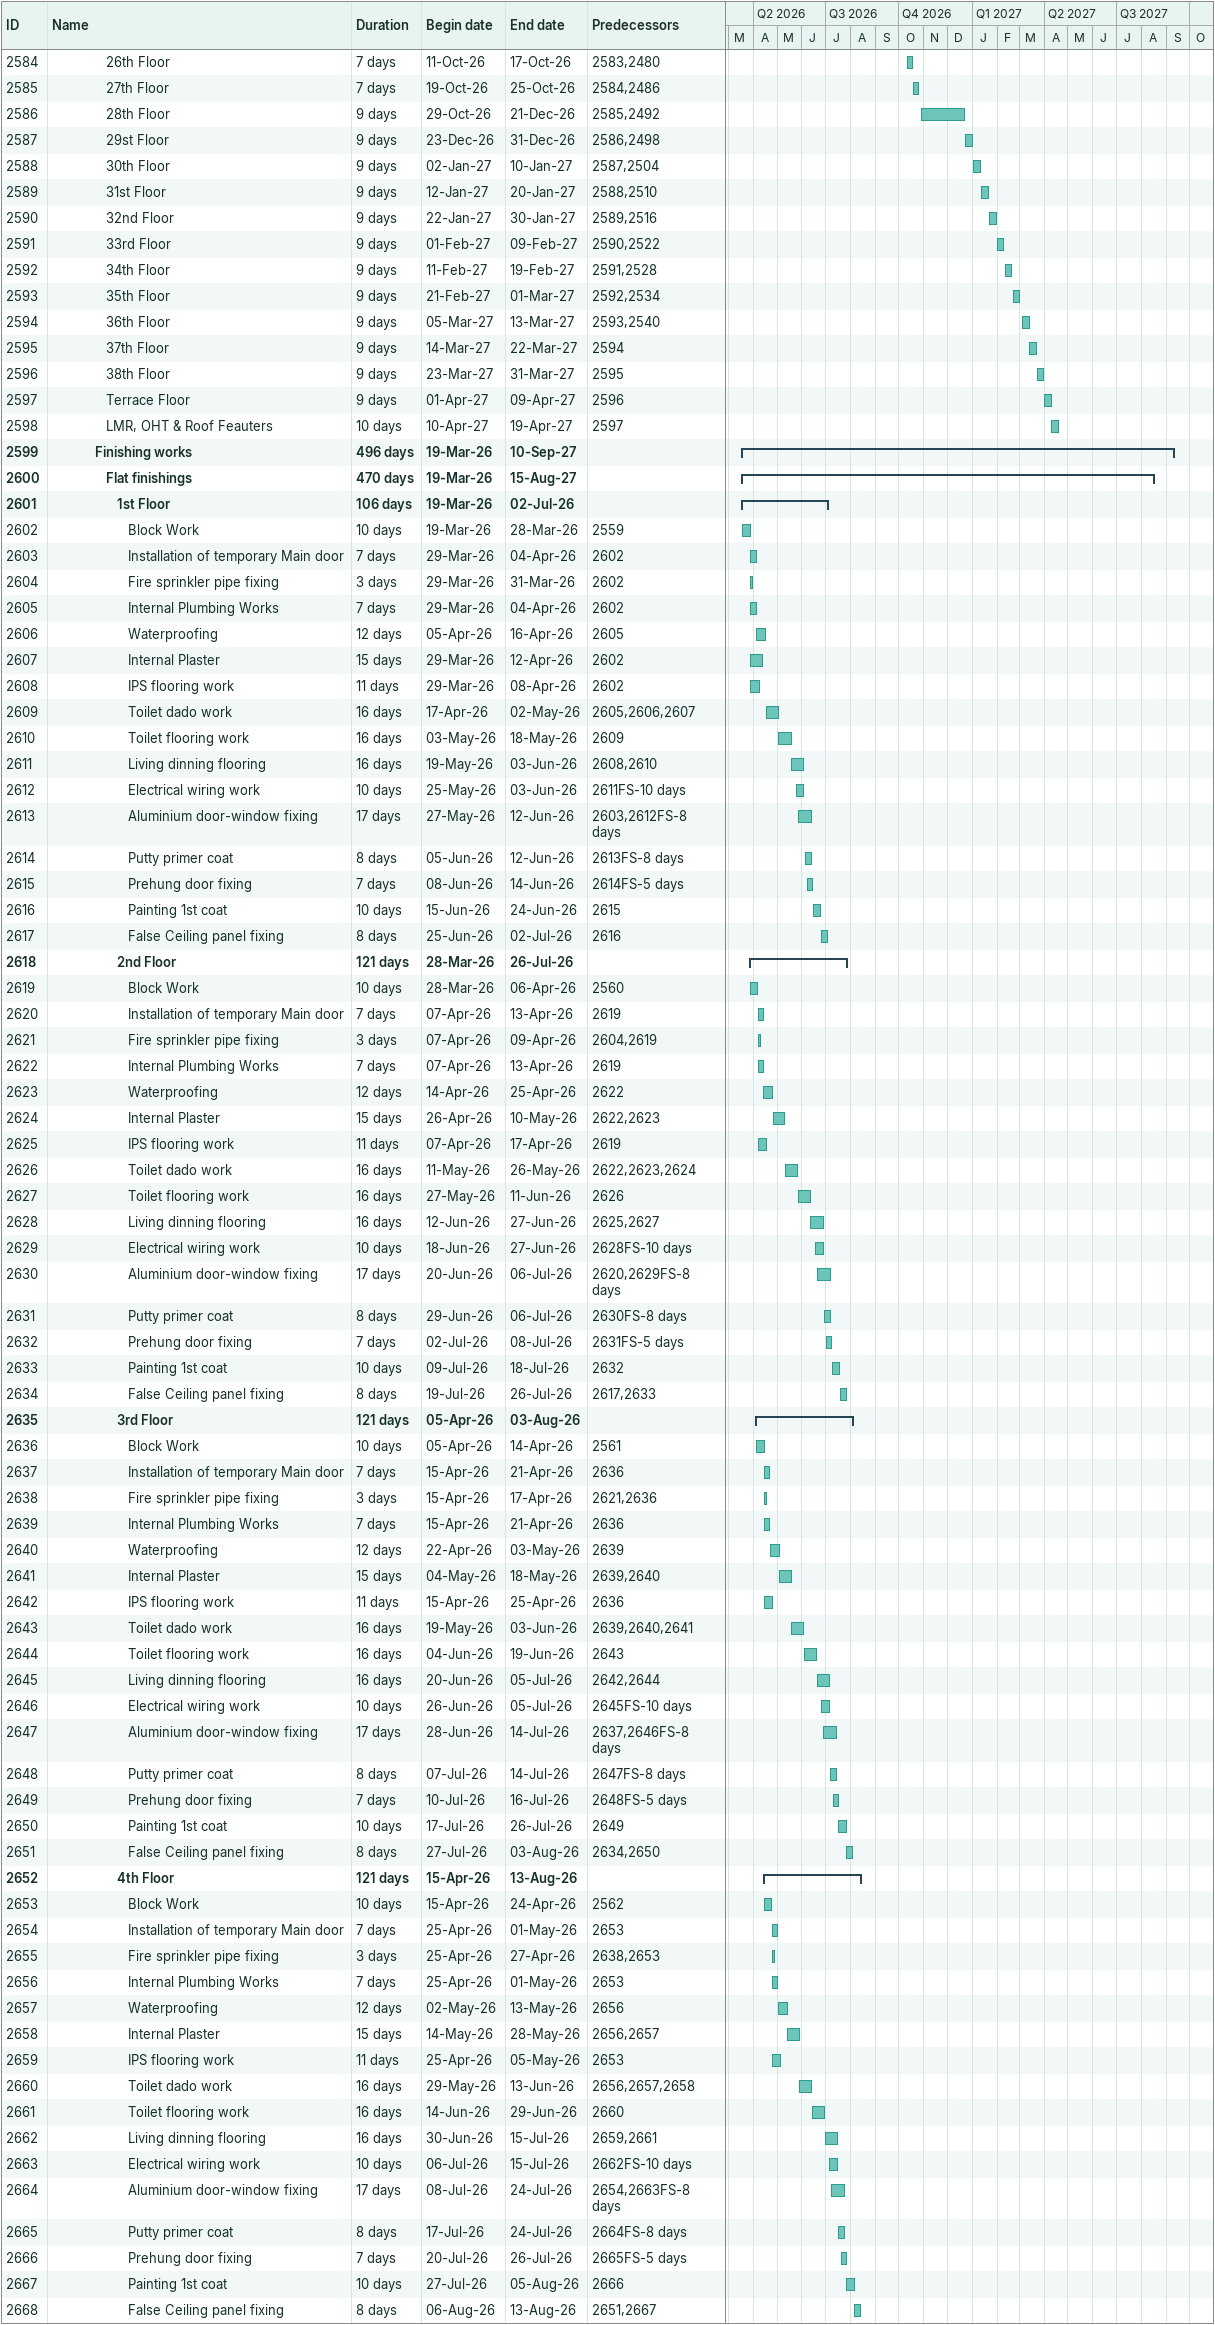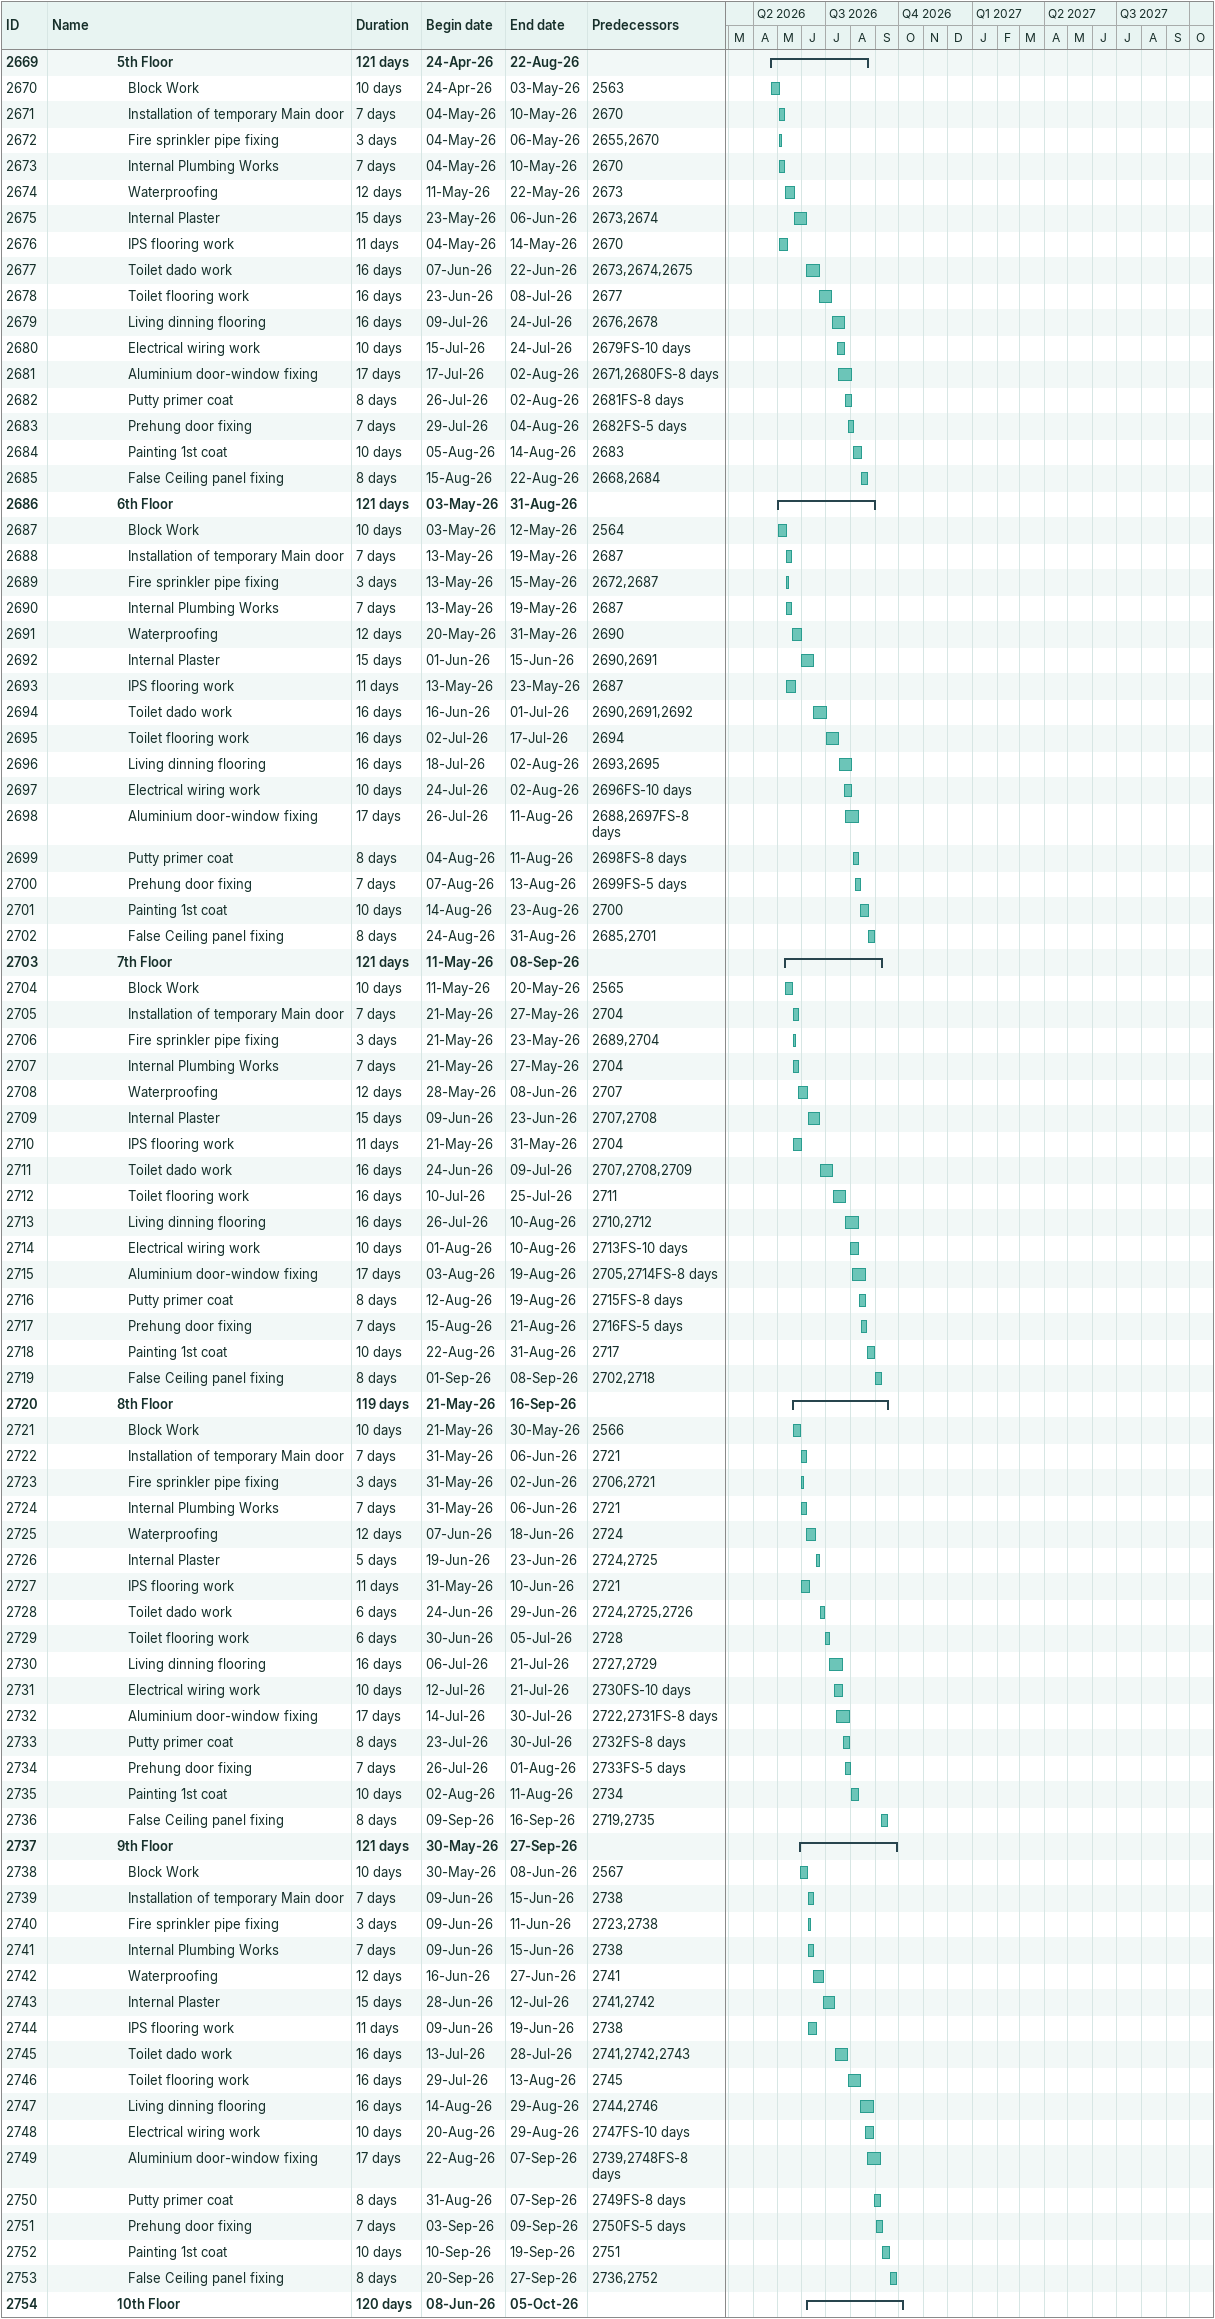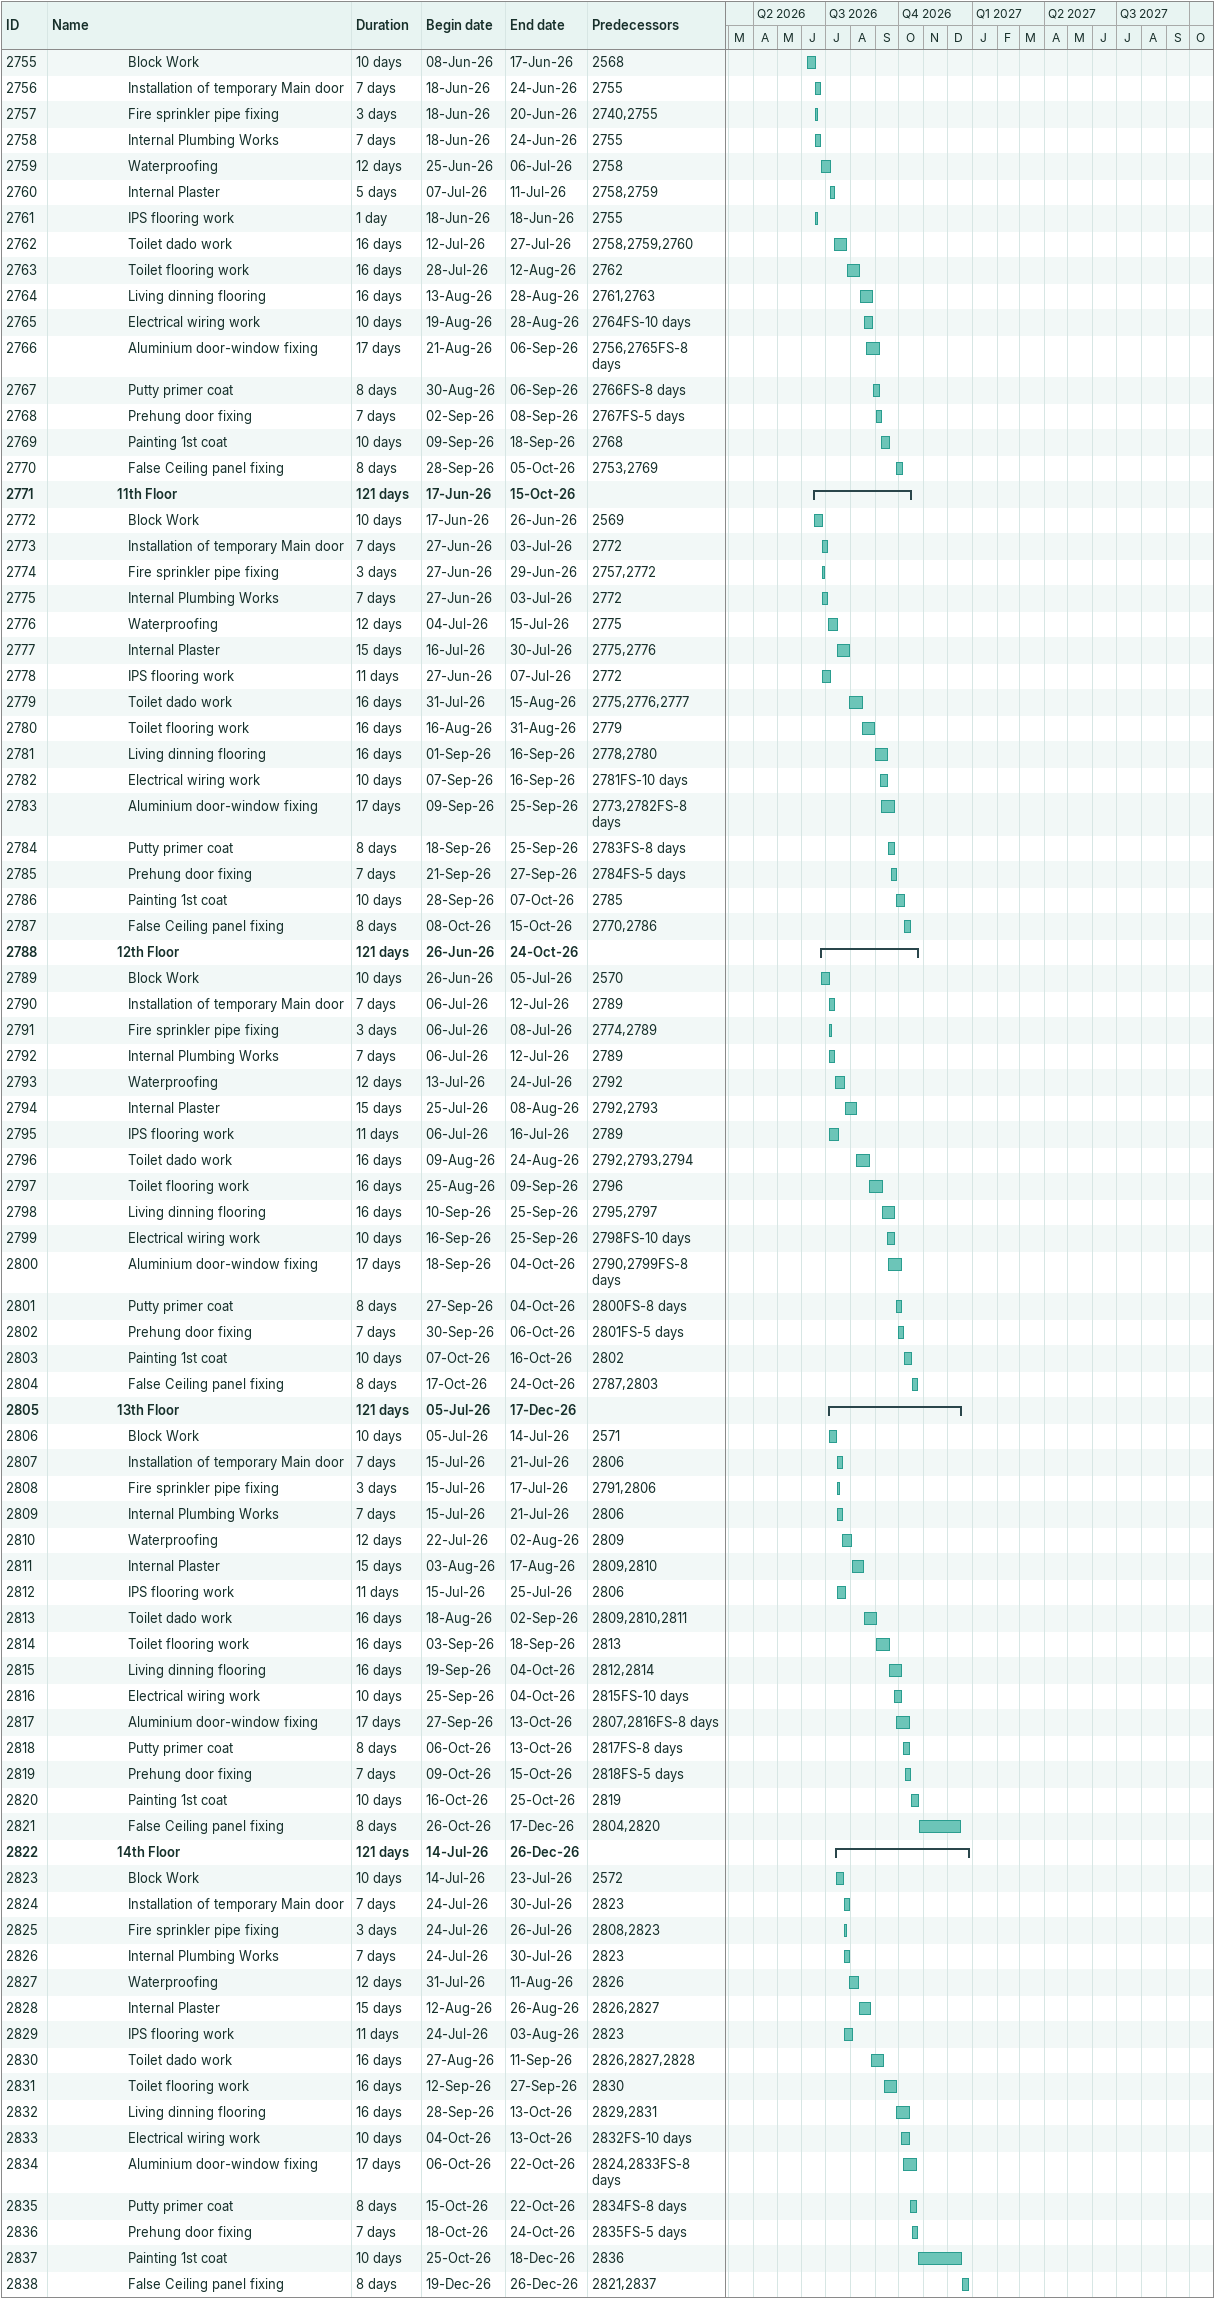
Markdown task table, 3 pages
| ID | Level | Task | Duration | Start | Finish | Predecessors |
|---|---|---|---|---|---|---|
| 2584 | 6 | 26th Floor | 7d | 2026-10-11 | 2026-10-17 | 2583, 2480 |
| 2585 | 6 | 27th Floor | 7d | 2026-10-19 | 2026-10-25 | 2584, 2486 |
| 2586 | 6 | 28th Floor | 9d | 2026-10-29 | 2026-12-21 | 2585, 2492 |
| 2587 | 6 | 29st Floor | 9d | 2026-12-23 | 2026-12-31 | 2586, 2498 |
| 2588 | 6 | 30th Floor | 9d | 2027-01-02 | 2027-01-10 | 2587, 2504 |
| 2589 | 6 | 31st Floor | 9d | 2027-01-12 | 2027-01-20 | 2588, 2510 |
| 2590 | 6 | 32nd Floor | 9d | 2027-01-22 | 2027-01-30 | 2589, 2516 |
| 2591 | 6 | 33rd Floor | 9d | 2027-02-01 | 2027-02-09 | 2590, 2522 |
| 2592 | 6 | 34th Floor | 9d | 2027-02-11 | 2027-02-19 | 2591, 2528 |
| 2593 | 6 | 35th Floor | 9d | 2027-02-21 | 2027-03-01 | 2592, 2534 |
| 2594 | 6 | 36th Floor | 9d | 2027-03-05 | 2027-03-13 | 2593, 2540 |
| 2595 | 6 | 37th Floor | 9d | 2027-03-14 | 2027-03-22 | 2594 |
| 2596 | 6 | 38th Floor | 9d | 2027-03-23 | 2027-03-31 | 2595 |
| 2597 | 6 | Terrace Floor | 9d | 2027-04-01 | 2027-04-09 | 2596 |
| 2598 | 6 | LMR, OHT & Roof Feauters | 10d | 2027-04-10 | 2027-04-19 | 2597 |
| 2599 | 5 | **Finishing works** | 496d | 2026-03-19 | 2027-09-10 |  |
| 2600 | 6 | **Flat finishings** | 470d | 2026-03-19 | 2027-08-15 |  |
| 2601 | 7 | **1st Floor** | 106d | 2026-03-19 | 2026-07-02 |  |
| 2602 | 8 | Block Work | 10d | 2026-03-19 | 2026-03-28 | 2559 |
| 2603 | 8 | Installation of temporary Main door | 7d | 2026-03-29 | 2026-04-04 | 2602 |
| 2604 | 8 | Fire sprinkler pipe fixing | 3d | 2026-03-29 | 2026-03-31 | 2602 |
| 2605 | 8 | Internal Plumbing Works | 7d | 2026-03-29 | 2026-04-04 | 2602 |
| 2606 | 8 | Waterproofing | 12d | 2026-04-05 | 2026-04-16 | 2605 |
| 2607 | 8 | Internal Plaster | 15d | 2026-03-29 | 2026-04-12 | 2602 |
| 2608 | 8 | IPS flooring work | 11d | 2026-03-29 | 2026-04-08 | 2602 |
| 2609 | 8 | Toilet dado work | 16d | 2026-04-17 | 2026-05-02 | 2605, 2606, 2607 |
| 2610 | 8 | Toilet flooring work | 16d | 2026-05-03 | 2026-05-18 | 2609 |
| 2611 | 8 | Living dinning flooring | 16d | 2026-05-19 | 2026-06-03 | 2608, 2610 |
| 2612 | 8 | Electrical wiring work | 10d | 2026-05-25 | 2026-06-03 | 2611FS-10d |
| 2613 | 8 | Aluminium door-window fixing | 17d | 2026-05-27 | 2026-06-12 | 2603, 2612FS-8d |
| 2614 | 8 | Putty primer coat | 8d | 2026-06-05 | 2026-06-12 | 2613FS-8d |
| 2615 | 8 | Prehung door fixing | 7d | 2026-06-08 | 2026-06-14 | 2614FS-5d |
| 2616 | 8 | Painting 1st coat | 10d | 2026-06-15 | 2026-06-24 | 2615 |
| 2617 | 8 | False Ceiling panel fixing | 8d | 2026-06-25 | 2026-07-02 | 2616 |
| 2618 | 7 | **2nd Floor** | 121d | 2026-03-28 | 2026-07-26 |  |
| 2619 | 8 | Block Work | 10d | 2026-03-28 | 2026-04-06 | 2560 |
| 2620 | 8 | Installation of temporary Main door | 7d | 2026-04-07 | 2026-04-13 | 2619 |
| 2621 | 8 | Fire sprinkler pipe fixing | 3d | 2026-04-07 | 2026-04-09 | 2604, 2619 |
| 2622 | 8 | Internal Plumbing Works | 7d | 2026-04-07 | 2026-04-13 | 2619 |
| 2623 | 8 | Waterproofing | 12d | 2026-04-14 | 2026-04-25 | 2622 |
| 2624 | 8 | Internal Plaster | 15d | 2026-04-26 | 2026-05-10 | 2622, 2623 |
| 2625 | 8 | IPS flooring work | 11d | 2026-04-07 | 2026-04-17 | 2619 |
| 2626 | 8 | Toilet dado work | 16d | 2026-05-11 | 2026-05-26 | 2622, 2623, 2624 |
| 2627 | 8 | Toilet flooring work | 16d | 2026-05-27 | 2026-06-11 | 2626 |
| 2628 | 8 | Living dinning flooring | 16d | 2026-06-12 | 2026-06-27 | 2625, 2627 |
| 2629 | 8 | Electrical wiring work | 10d | 2026-06-18 | 2026-06-27 | 2628FS-10d |
| 2630 | 8 | Aluminium door-window fixing | 17d | 2026-06-20 | 2026-07-06 | 2620, 2629FS-8d |
| 2631 | 8 | Putty primer coat | 8d | 2026-06-29 | 2026-07-06 | 2630FS-8d |
| 2632 | 8 | Prehung door fixing | 7d | 2026-07-02 | 2026-07-08 | 2631FS-5d |
| 2633 | 8 | Painting 1st coat | 10d | 2026-07-09 | 2026-07-18 | 2632 |
| 2634 | 8 | False Ceiling panel fixing | 8d | 2026-07-19 | 2026-07-26 | 2617, 2633 |
| 2635 | 7 | **3rd Floor** | 121d | 2026-04-05 | 2026-08-03 |  |
| 2636 | 8 | Block Work | 10d | 2026-04-05 | 2026-04-14 | 2561 |
| 2637 | 8 | Installation of temporary Main door | 7d | 2026-04-15 | 2026-04-21 | 2636 |
| 2638 | 8 | Fire sprinkler pipe fixing | 3d | 2026-04-15 | 2026-04-17 | 2621, 2636 |
| 2639 | 8 | Internal Plumbing Works | 7d | 2026-04-15 | 2026-04-21 | 2636 |
| 2640 | 8 | Waterproofing | 12d | 2026-04-22 | 2026-05-03 | 2639 |
| 2641 | 8 | Internal Plaster | 15d | 2026-05-04 | 2026-05-18 | 2639, 2640 |
| 2642 | 8 | IPS flooring work | 11d | 2026-04-15 | 2026-04-25 | 2636 |
| 2643 | 8 | Toilet dado work | 16d | 2026-05-19 | 2026-06-03 | 2639, 2640, 2641 |
| 2644 | 8 | Toilet flooring work | 16d | 2026-06-04 | 2026-06-19 | 2643 |
| 2645 | 8 | Living dinning flooring | 16d | 2026-06-20 | 2026-07-05 | 2642, 2644 |
| 2646 | 8 | Electrical wiring work | 10d | 2026-06-26 | 2026-07-05 | 2645FS-10d |
| 2647 | 8 | Aluminium door-window fixing | 17d | 2026-06-28 | 2026-07-14 | 2637, 2646FS-8d |
| 2648 | 8 | Putty primer coat | 8d | 2026-07-07 | 2026-07-14 | 2647FS-8d |
| 2649 | 8 | Prehung door fixing | 7d | 2026-07-10 | 2026-07-16 | 2648FS-5d |
| 2650 | 8 | Painting 1st coat | 10d | 2026-07-17 | 2026-07-26 | 2649 |
| 2651 | 8 | False Ceiling panel fixing | 8d | 2026-07-27 | 2026-08-03 | 2634, 2650 |
| 2652 | 7 | **4th Floor** | 121d | 2026-04-15 | 2026-08-13 |  |
| 2653 | 8 | Block Work | 10d | 2026-04-15 | 2026-04-24 | 2562 |
| 2654 | 8 | Installation of temporary Main door | 7d | 2026-04-25 | 2026-05-01 | 2653 |
| 2655 | 8 | Fire sprinkler pipe fixing | 3d | 2026-04-25 | 2026-04-27 | 2638, 2653 |
| 2656 | 8 | Internal Plumbing Works | 7d | 2026-04-25 | 2026-05-01 | 2653 |
| 2657 | 8 | Waterproofing | 12d | 2026-05-02 | 2026-05-13 | 2656 |
| 2658 | 8 | Internal Plaster | 15d | 2026-05-14 | 2026-05-28 | 2656, 2657 |
| 2659 | 8 | IPS flooring work | 11d | 2026-04-25 | 2026-05-05 | 2653 |
| 2660 | 8 | Toilet dado work | 16d | 2026-05-29 | 2026-06-13 | 2656, 2657, 2658 |
| 2661 | 8 | Toilet flooring work | 16d | 2026-06-14 | 2026-06-29 | 2660 |
| 2662 | 8 | Living dinning flooring | 16d | 2026-06-30 | 2026-07-15 | 2659, 2661 |
| 2663 | 8 | Electrical wiring work | 10d | 2026-07-06 | 2026-07-15 | 2662FS-10d |
| 2664 | 8 | Aluminium door-window fixing | 17d | 2026-07-08 | 2026-07-24 | 2654, 2663FS-8d |
| 2665 | 8 | Putty primer coat | 8d | 2026-07-17 | 2026-07-24 | 2664FS-8d |
| 2666 | 8 | Prehung door fixing | 7d | 2026-07-20 | 2026-07-26 | 2665FS-5d |
| 2667 | 8 | Painting 1st coat | 10d | 2026-07-27 | 2026-08-05 | 2666 |
| 2668 | 8 | False Ceiling panel fixing | 8d | 2026-08-06 | 2026-08-13 | 2651, 2667 |
| 2669 | 7 | **5th Floor** | 121d | 2026-04-24 | 2026-08-22 |  |
| 2670 | 8 | Block Work | 10d | 2026-04-24 | 2026-05-03 | 2563 |
| 2671 | 8 | Installation of temporary Main door | 7d | 2026-05-04 | 2026-05-10 | 2670 |
| 2672 | 8 | Fire sprinkler pipe fixing | 3d | 2026-05-04 | 2026-05-06 | 2655, 2670 |
| 2673 | 8 | Internal Plumbing Works | 7d | 2026-05-04 | 2026-05-10 | 2670 |
| 2674 | 8 | Waterproofing | 12d | 2026-05-11 | 2026-05-22 | 2673 |
| 2675 | 8 | Internal Plaster | 15d | 2026-05-23 | 2026-06-06 | 2673, 2674 |
| 2676 | 8 | IPS flooring work | 11d | 2026-05-04 | 2026-05-14 | 2670 |
| 2677 | 8 | Toilet dado work | 16d | 2026-06-07 | 2026-06-22 | 2673, 2674, 2675 |
| 2678 | 8 | Toilet flooring work | 16d | 2026-06-23 | 2026-07-08 | 2677 |
| 2679 | 8 | Living dinning flooring | 16d | 2026-07-09 | 2026-07-24 | 2676, 2678 |
| 2680 | 8 | Electrical wiring work | 10d | 2026-07-15 | 2026-07-24 | 2679FS-10d |
| 2681 | 8 | Aluminium door-window fixing | 17d | 2026-07-17 | 2026-08-02 | 2671, 2680FS-8d |
| 2682 | 8 | Putty primer coat | 8d | 2026-07-26 | 2026-08-02 | 2681FS-8d |
| 2683 | 8 | Prehung door fixing | 7d | 2026-07-29 | 2026-08-04 | 2682FS-5d |
| 2684 | 8 | Painting 1st coat | 10d | 2026-08-05 | 2026-08-14 | 2683 |
| 2685 | 8 | False Ceiling panel fixing | 8d | 2026-08-15 | 2026-08-22 | 2668, 2684 |
| 2686 | 7 | **6th Floor** | 121d | 2026-05-03 | 2026-08-31 |  |
| 2687 | 8 | Block Work | 10d | 2026-05-03 | 2026-05-12 | 2564 |
| 2688 | 8 | Installation of temporary Main door | 7d | 2026-05-13 | 2026-05-19 | 2687 |
| 2689 | 8 | Fire sprinkler pipe fixing | 3d | 2026-05-13 | 2026-05-15 | 2672, 2687 |
| 2690 | 8 | Internal Plumbing Works | 7d | 2026-05-13 | 2026-05-19 | 2687 |
| 2691 | 8 | Waterproofing | 12d | 2026-05-20 | 2026-05-31 | 2690 |
| 2692 | 8 | Internal Plaster | 15d | 2026-06-01 | 2026-06-15 | 2690, 2691 |
| 2693 | 8 | IPS flooring work | 11d | 2026-05-13 | 2026-05-23 | 2687 |
| 2694 | 8 | Toilet dado work | 16d | 2026-06-16 | 2026-07-01 | 2690, 2691, 2692 |
| 2695 | 8 | Toilet flooring work | 16d | 2026-07-02 | 2026-07-17 | 2694 |
| 2696 | 8 | Living dinning flooring | 16d | 2026-07-18 | 2026-08-02 | 2693, 2695 |
| 2697 | 8 | Electrical wiring work | 10d | 2026-07-24 | 2026-08-02 | 2696FS-10d |
| 2698 | 8 | Aluminium door-window fixing | 17d | 2026-07-26 | 2026-08-11 | 2688, 2697FS-8d |
| 2699 | 8 | Putty primer coat | 8d | 2026-08-04 | 2026-08-11 | 2698FS-8d |
| 2700 | 8 | Prehung door fixing | 7d | 2026-08-07 | 2026-08-13 | 2699FS-5d |
| 2701 | 8 | Painting 1st coat | 10d | 2026-08-14 | 2026-08-23 | 2700 |
| 2702 | 8 | False Ceiling panel fixing | 8d | 2026-08-24 | 2026-08-31 | 2685, 2701 |
| 2703 | 7 | **7th Floor** | 121d | 2026-05-11 | 2026-09-08 |  |
| 2704 | 8 | Block Work | 10d | 2026-05-11 | 2026-05-20 | 2565 |
| 2705 | 8 | Installation of temporary Main door | 7d | 2026-05-21 | 2026-05-27 | 2704 |
| 2706 | 8 | Fire sprinkler pipe fixing | 3d | 2026-05-21 | 2026-05-23 | 2689, 2704 |
| 2707 | 8 | Internal Plumbing Works | 7d | 2026-05-21 | 2026-05-27 | 2704 |
| 2708 | 8 | Waterproofing | 12d | 2026-05-28 | 2026-06-08 | 2707 |
| 2709 | 8 | Internal Plaster | 15d | 2026-06-09 | 2026-06-23 | 2707, 2708 |
| 2710 | 8 | IPS flooring work | 11d | 2026-05-21 | 2026-05-31 | 2704 |
| 2711 | 8 | Toilet dado work | 16d | 2026-06-24 | 2026-07-09 | 2707, 2708, 2709 |
| 2712 | 8 | Toilet flooring work | 16d | 2026-07-10 | 2026-07-25 | 2711 |
| 2713 | 8 | Living dinning flooring | 16d | 2026-07-26 | 2026-08-10 | 2710, 2712 |
| 2714 | 8 | Electrical wiring work | 10d | 2026-08-01 | 2026-08-10 | 2713FS-10d |
| 2715 | 8 | Aluminium door-window fixing | 17d | 2026-08-03 | 2026-08-19 | 2705, 2714FS-8d |
| 2716 | 8 | Putty primer coat | 8d | 2026-08-12 | 2026-08-19 | 2715FS-8d |
| 2717 | 8 | Prehung door fixing | 7d | 2026-08-15 | 2026-08-21 | 2716FS-5d |
| 2718 | 8 | Painting 1st coat | 10d | 2026-08-22 | 2026-08-31 | 2717 |
| 2719 | 8 | False Ceiling panel fixing | 8d | 2026-09-01 | 2026-09-08 | 2702, 2718 |
| 2720 | 7 | **8th Floor** | 119d | 2026-05-21 | 2026-09-16 |  |
| 2721 | 8 | Block Work | 10d | 2026-05-21 | 2026-05-30 | 2566 |
| 2722 | 8 | Installation of temporary Main door | 7d | 2026-05-31 | 2026-06-06 | 2721 |
| 2723 | 8 | Fire sprinkler pipe fixing | 3d | 2026-05-31 | 2026-06-02 | 2706, 2721 |
| 2724 | 8 | Internal Plumbing Works | 7d | 2026-05-31 | 2026-06-06 | 2721 |
| 2725 | 8 | Waterproofing | 12d | 2026-06-07 | 2026-06-18 | 2724 |
| 2726 | 8 | Internal Plaster | 5d | 2026-06-19 | 2026-06-23 | 2724, 2725 |
| 2727 | 8 | IPS flooring work | 11d | 2026-05-31 | 2026-06-10 | 2721 |
| 2728 | 8 | Toilet dado work | 6d | 2026-06-24 | 2026-06-29 | 2724, 2725, 2726 |
| 2729 | 8 | Toilet flooring work | 6d | 2026-06-30 | 2026-07-05 | 2728 |
| 2730 | 8 | Living dinning flooring | 16d | 2026-07-06 | 2026-07-21 | 2727, 2729 |
| 2731 | 8 | Electrical wiring work | 10d | 2026-07-12 | 2026-07-21 | 2730FS-10d |
| 2732 | 8 | Aluminium door-window fixing | 17d | 2026-07-14 | 2026-07-30 | 2722, 2731FS-8d |
| 2733 | 8 | Putty primer coat | 8d | 2026-07-23 | 2026-07-30 | 2732FS-8d |
| 2734 | 8 | Prehung door fixing | 7d | 2026-07-26 | 2026-08-01 | 2733FS-5d |
| 2735 | 8 | Painting 1st coat | 10d | 2026-08-02 | 2026-08-11 | 2734 |
| 2736 | 8 | False Ceiling panel fixing | 8d | 2026-09-09 | 2026-09-16 | 2719, 2735 |
| 2737 | 7 | **9th Floor** | 121d | 2026-05-30 | 2026-09-27 |  |
| 2738 | 8 | Block Work | 10d | 2026-05-30 | 2026-06-08 | 2567 |
| 2739 | 8 | Installation of temporary Main door | 7d | 2026-06-09 | 2026-06-15 | 2738 |
| 2740 | 8 | Fire sprinkler pipe fixing | 3d | 2026-06-09 | 2026-06-11 | 2723, 2738 |
| 2741 | 8 | Internal Plumbing Works | 7d | 2026-06-09 | 2026-06-15 | 2738 |
| 2742 | 8 | Waterproofing | 12d | 2026-06-16 | 2026-06-27 | 2741 |
| 2743 | 8 | Internal Plaster | 15d | 2026-06-28 | 2026-07-12 | 2741, 2742 |
| 2744 | 8 | IPS flooring work | 11d | 2026-06-09 | 2026-06-19 | 2738 |
| 2745 | 8 | Toilet dado work | 16d | 2026-07-13 | 2026-07-28 | 2741, 2742, 2743 |
| 2746 | 8 | Toilet flooring work | 16d | 2026-07-29 | 2026-08-13 | 2745 |
| 2747 | 8 | Living dinning flooring | 16d | 2026-08-14 | 2026-08-29 | 2744, 2746 |
| 2748 | 8 | Electrical wiring work | 10d | 2026-08-20 | 2026-08-29 | 2747FS-10d |
| 2749 | 8 | Aluminium door-window fixing | 17d | 2026-08-22 | 2026-09-07 | 2739, 2748FS-8d |
| 2750 | 8 | Putty primer coat | 8d | 2026-08-31 | 2026-09-07 | 2749FS-8d |
| 2751 | 8 | Prehung door fixing | 7d | 2026-09-03 | 2026-09-09 | 2750FS-5d |
| 2752 | 8 | Painting 1st coat | 10d | 2026-09-10 | 2026-09-19 | 2751 |
| 2753 | 8 | False Ceiling panel fixing | 8d | 2026-09-20 | 2026-09-27 | 2736, 2752 |
| 2754 | 7 | **10th Floor** | 120d | 2026-06-08 | 2026-10-05 |  |
| 2755 | 8 | Block Work | 10d | 2026-06-08 | 2026-06-17 | 2568 |
| 2756 | 8 | Installation of temporary Main door | 7d | 2026-06-18 | 2026-06-24 | 2755 |
| 2757 | 8 | Fire sprinkler pipe fixing | 3d | 2026-06-18 | 2026-06-20 | 2740, 2755 |
| 2758 | 8 | Internal Plumbing Works | 7d | 2026-06-18 | 2026-06-24 | 2755 |
| 2759 | 8 | Waterproofing | 12d | 2026-06-25 | 2026-07-06 | 2758 |
| 2760 | 8 | Internal Plaster | 5d | 2026-07-07 | 2026-07-11 | 2758, 2759 |
| 2761 | 8 | IPS flooring work | 1d | 2026-06-18 | 2026-06-18 | 2755 |
| 2762 | 8 | Toilet dado work | 16d | 2026-07-12 | 2026-07-27 | 2758, 2759, 2760 |
| 2763 | 8 | Toilet flooring work | 16d | 2026-07-28 | 2026-08-12 | 2762 |
| 2764 | 8 | Living dinning flooring | 16d | 2026-08-13 | 2026-08-28 | 2761, 2763 |
| 2765 | 8 | Electrical wiring work | 10d | 2026-08-19 | 2026-08-28 | 2764FS-10d |
| 2766 | 8 | Aluminium door-window fixing | 17d | 2026-08-21 | 2026-09-06 | 2756, 2765FS-8d |
| 2767 | 8 | Putty primer coat | 8d | 2026-08-30 | 2026-09-06 | 2766FS-8d |
| 2768 | 8 | Prehung door fixing | 7d | 2026-09-02 | 2026-09-08 | 2767FS-5d |
| 2769 | 8 | Painting 1st coat | 10d | 2026-09-09 | 2026-09-18 | 2768 |
| 2770 | 8 | False Ceiling panel fixing | 8d | 2026-09-28 | 2026-10-05 | 2753, 2769 |
| 2771 | 7 | **11th Floor** | 121d | 2026-06-17 | 2026-10-15 |  |
| 2772 | 8 | Block Work | 10d | 2026-06-17 | 2026-06-26 | 2569 |
| 2773 | 8 | Installation of temporary Main door | 7d | 2026-06-27 | 2026-07-03 | 2772 |
| 2774 | 8 | Fire sprinkler pipe fixing | 3d | 2026-06-27 | 2026-06-29 | 2757, 2772 |
| 2775 | 8 | Internal Plumbing Works | 7d | 2026-06-27 | 2026-07-03 | 2772 |
| 2776 | 8 | Waterproofing | 12d | 2026-07-04 | 2026-07-15 | 2775 |
| 2777 | 8 | Internal Plaster | 15d | 2026-07-16 | 2026-07-30 | 2775, 2776 |
| 2778 | 8 | IPS flooring work | 11d | 2026-06-27 | 2026-07-07 | 2772 |
| 2779 | 8 | Toilet dado work | 16d | 2026-07-31 | 2026-08-15 | 2775, 2776, 2777 |
| 2780 | 8 | Toilet flooring work | 16d | 2026-08-16 | 2026-08-31 | 2779 |
| 2781 | 8 | Living dinning flooring | 16d | 2026-09-01 | 2026-09-16 | 2778, 2780 |
| 2782 | 8 | Electrical wiring work | 10d | 2026-09-07 | 2026-09-16 | 2781FS-10d |
| 2783 | 8 | Aluminium door-window fixing | 17d | 2026-09-09 | 2026-09-25 | 2773, 2782FS-8d |
| 2784 | 8 | Putty primer coat | 8d | 2026-09-18 | 2026-09-25 | 2783FS-8d |
| 2785 | 8 | Prehung door fixing | 7d | 2026-09-21 | 2026-09-27 | 2784FS-5d |
| 2786 | 8 | Painting 1st coat | 10d | 2026-09-28 | 2026-10-07 | 2785 |
| 2787 | 8 | False Ceiling panel fixing | 8d | 2026-10-08 | 2026-10-15 | 2770, 2786 |
| 2788 | 7 | **12th Floor** | 121d | 2026-06-26 | 2026-10-24 |  |
| 2789 | 8 | Block Work | 10d | 2026-06-26 | 2026-07-05 | 2570 |
| 2790 | 8 | Installation of temporary Main door | 7d | 2026-07-06 | 2026-07-12 | 2789 |
| 2791 | 8 | Fire sprinkler pipe fixing | 3d | 2026-07-06 | 2026-07-08 | 2774, 2789 |
| 2792 | 8 | Internal Plumbing Works | 7d | 2026-07-06 | 2026-07-12 | 2789 |
| 2793 | 8 | Waterproofing | 12d | 2026-07-13 | 2026-07-24 | 2792 |
| 2794 | 8 | Internal Plaster | 15d | 2026-07-25 | 2026-08-08 | 2792, 2793 |
| 2795 | 8 | IPS flooring work | 11d | 2026-07-06 | 2026-07-16 | 2789 |
| 2796 | 8 | Toilet dado work | 16d | 2026-08-09 | 2026-08-24 | 2792, 2793, 2794 |
| 2797 | 8 | Toilet flooring work | 16d | 2026-08-25 | 2026-09-09 | 2796 |
| 2798 | 8 | Living dinning flooring | 16d | 2026-09-10 | 2026-09-25 | 2795, 2797 |
| 2799 | 8 | Electrical wiring work | 10d | 2026-09-16 | 2026-09-25 | 2798FS-10d |
| 2800 | 8 | Aluminium door-window fixing | 17d | 2026-09-18 | 2026-10-04 | 2790, 2799FS-8d |
| 2801 | 8 | Putty primer coat | 8d | 2026-09-27 | 2026-10-04 | 2800FS-8d |
| 2802 | 8 | Prehung door fixing | 7d | 2026-09-30 | 2026-10-06 | 2801FS-5d |
| 2803 | 8 | Painting 1st coat | 10d | 2026-10-07 | 2026-10-16 | 2802 |
| 2804 | 8 | False Ceiling panel fixing | 8d | 2026-10-17 | 2026-10-24 | 2787, 2803 |
| 2805 | 7 | **13th Floor** | 121d | 2026-07-05 | 2026-12-17 |  |
| 2806 | 8 | Block Work | 10d | 2026-07-05 | 2026-07-14 | 2571 |
| 2807 | 8 | Installation of temporary Main door | 7d | 2026-07-15 | 2026-07-21 | 2806 |
| 2808 | 8 | Fire sprinkler pipe fixing | 3d | 2026-07-15 | 2026-07-17 | 2791, 2806 |
| 2809 | 8 | Internal Plumbing Works | 7d | 2026-07-15 | 2026-07-21 | 2806 |
| 2810 | 8 | Waterproofing | 12d | 2026-07-22 | 2026-08-02 | 2809 |
| 2811 | 8 | Internal Plaster | 15d | 2026-08-03 | 2026-08-17 | 2809, 2810 |
| 2812 | 8 | IPS flooring work | 11d | 2026-07-15 | 2026-07-25 | 2806 |
| 2813 | 8 | Toilet dado work | 16d | 2026-08-18 | 2026-09-02 | 2809, 2810, 2811 |
| 2814 | 8 | Toilet flooring work | 16d | 2026-09-03 | 2026-09-18 | 2813 |
| 2815 | 8 | Living dinning flooring | 16d | 2026-09-19 | 2026-10-04 | 2812, 2814 |
| 2816 | 8 | Electrical wiring work | 10d | 2026-09-25 | 2026-10-04 | 2815FS-10d |
| 2817 | 8 | Aluminium door-window fixing | 17d | 2026-09-27 | 2026-10-13 | 2807, 2816FS-8d |
| 2818 | 8 | Putty primer coat | 8d | 2026-10-06 | 2026-10-13 | 2817FS-8d |
| 2819 | 8 | Prehung door fixing | 7d | 2026-10-09 | 2026-10-15 | 2818FS-5d |
| 2820 | 8 | Painting 1st coat | 10d | 2026-10-16 | 2026-10-25 | 2819 |
| 2821 | 8 | False Ceiling panel fixing | 8d | 2026-10-26 | 2026-12-17 | 2804, 2820 |
| 2822 | 7 | **14th Floor** | 121d | 2026-07-14 | 2026-12-26 |  |
| 2823 | 8 | Block Work | 10d | 2026-07-14 | 2026-07-23 | 2572 |
| 2824 | 8 | Installation of temporary Main door | 7d | 2026-07-24 | 2026-07-30 | 2823 |
| 2825 | 8 | Fire sprinkler pipe fixing | 3d | 2026-07-24 | 2026-07-26 | 2808, 2823 |
| 2826 | 8 | Internal Plumbing Works | 7d | 2026-07-24 | 2026-07-30 | 2823 |
| 2827 | 8 | Waterproofing | 12d | 2026-07-31 | 2026-08-11 | 2826 |
| 2828 | 8 | Internal Plaster | 15d | 2026-08-12 | 2026-08-26 | 2826, 2827 |
| 2829 | 8 | IPS flooring work | 11d | 2026-07-24 | 2026-08-03 | 2823 |
| 2830 | 8 | Toilet dado work | 16d | 2026-08-27 | 2026-09-11 | 2826, 2827, 2828 |
| 2831 | 8 | Toilet flooring work | 16d | 2026-09-12 | 2026-09-27 | 2830 |
| 2832 | 8 | Living dinning flooring | 16d | 2026-09-28 | 2026-10-13 | 2829, 2831 |
| 2833 | 8 | Electrical wiring work | 10d | 2026-10-04 | 2026-10-13 | 2832FS-10d |
| 2834 | 8 | Aluminium door-window fixing | 17d | 2026-10-06 | 2026-10-22 | 2824, 2833FS-8d |
| 2835 | 8 | Putty primer coat | 8d | 2026-10-15 | 2026-10-22 | 2834FS-8d |
| 2836 | 8 | Prehung door fixing | 7d | 2026-10-18 | 2026-10-24 | 2835FS-5d |
| 2837 | 8 | Painting 1st coat | 10d | 2026-10-25 | 2026-12-18 | 2836 |
| 2838 | 8 | False Ceiling panel fixing | 8d | 2026-12-19 | 2026-12-26 | 2821, 2837 |
